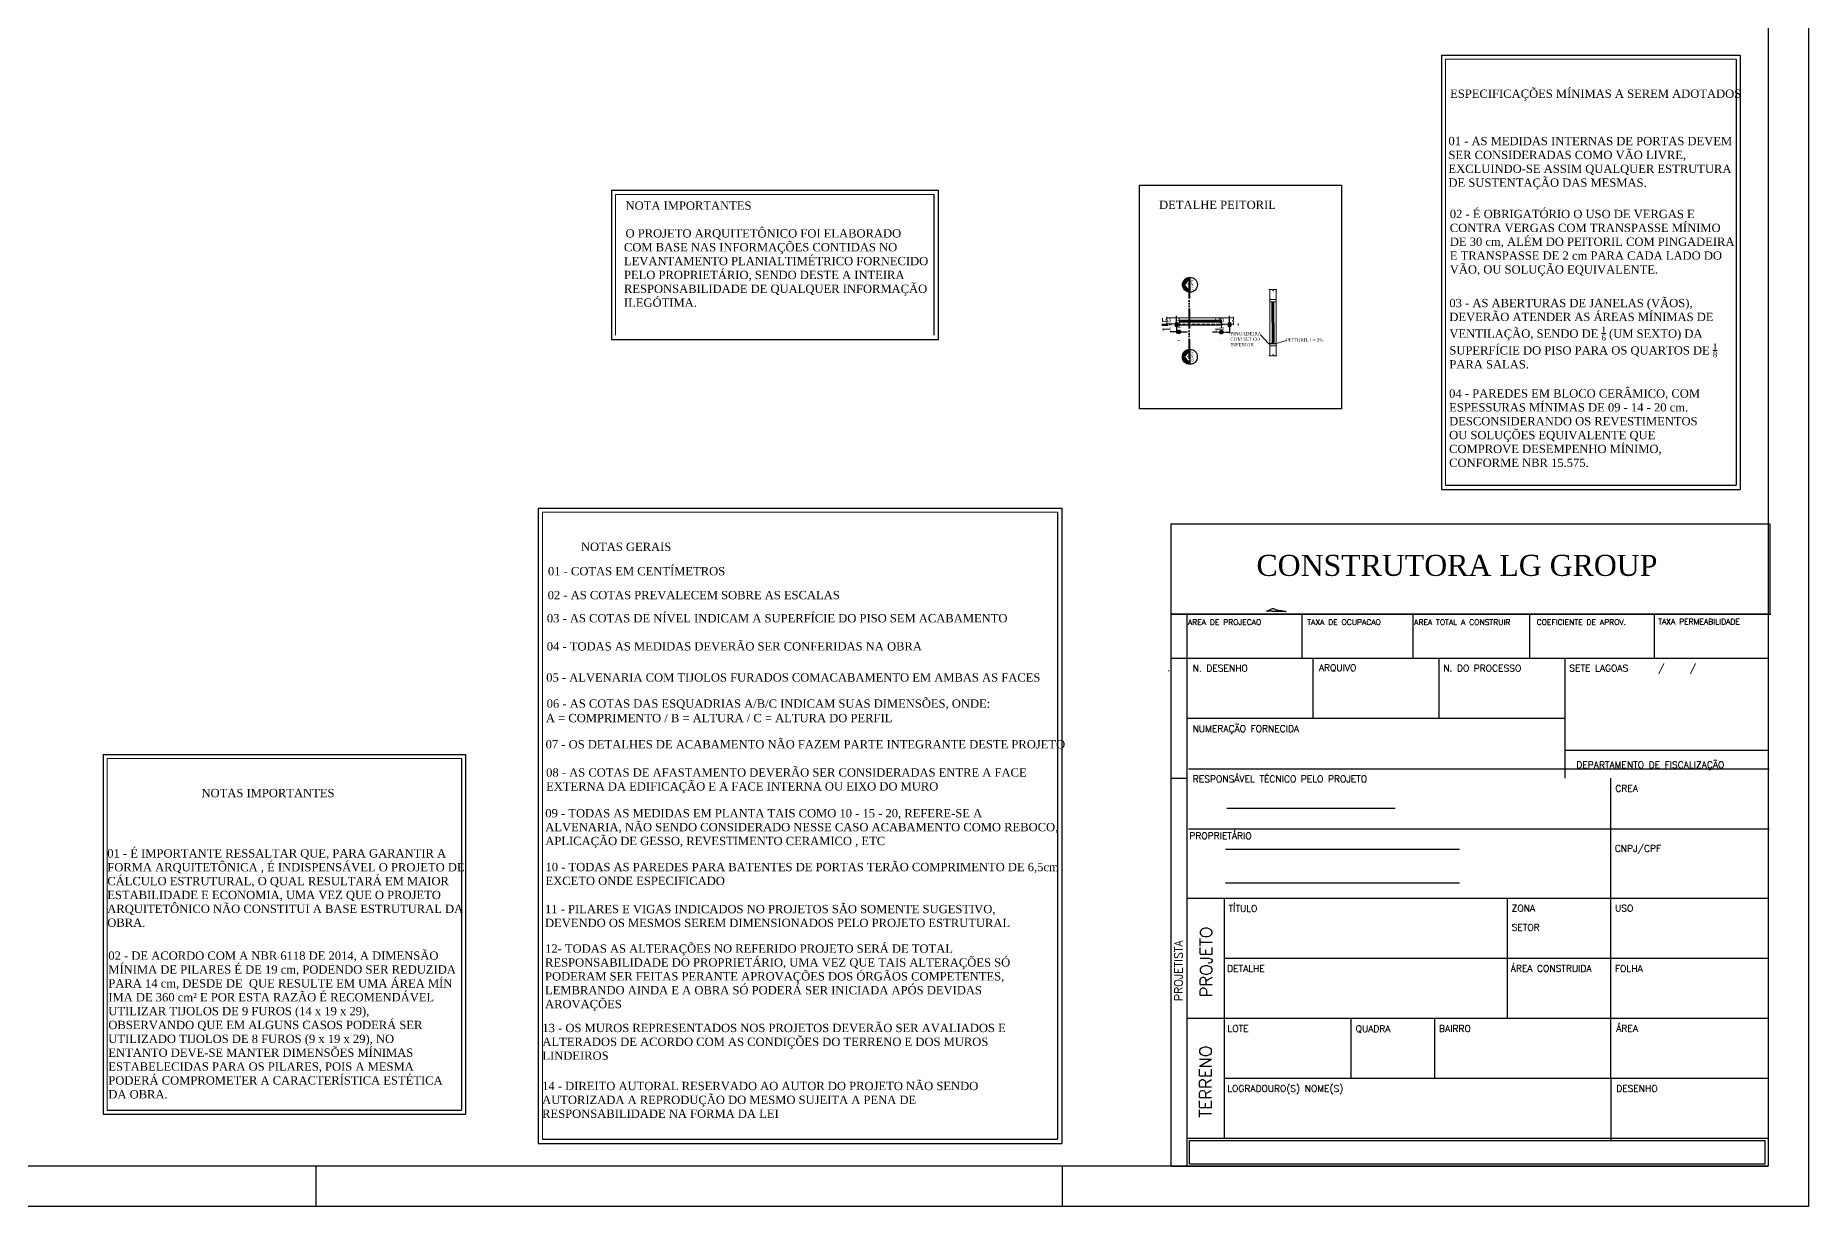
# Model space of a CAD drawing. Header units: inches. Extents: x 580771 to 691655, y 7719261 to 7829530.
# Drawn here: x 689389 to 691521, y 7724421 to 7725830 of the extents above; entities that cross this region are included whole.
import ezdxf

# ---------------------------------------------------------------- set-up
doc = ezdxf.new("R2010")
doc.units = ezdxf.units.IN
doc.header["$MEASUREMENT"] = 0
doc.header["$PDMODE"] = 2
for name, pattern in [('ACAD_ISO06W100', [36, 24, -3, 0, -3, 0, -3, 0, -3]), ('CONTINUO', [0]), ('HIDDEN', [0.375, 0.25, -0.125])]:
    doc.linetypes.add(name, pattern=pattern)
for name, color, linetype in [('02', 2, 'Continuous'), ('ARBOLES', 3, 'Continuous'), ('Fechamento Varanda', 3, 'Continuous'), ('Hachuria - Moveis', 1, 'Continuous'), ('LEGENDA', 2, 'Continuous'), ('LOGO', 246, 'Continuous'), ('P-06', 6, 'Continuous'), ('P02', 2, 'Continuous'), ('P06', 6, 'Continuous'), ('PEN01', 1, 'Continuous'), ('Piso', 55, 'Continuous'), ('PN010', 1, 'Continuous')]:
    doc.layers.add(name, color=color, linetype=linetype)
doc.layers.add('A0 BV', color=7, linetype='Continuous', plot=False)
for name, color, linetype, lineweight in [('Corte Planta', 4, 'ACAD_ISO06W100', 40), ('COTAS', 7, 'Continuous', 0), ('Hachura', 1, 'Continuous', 9), ('Pilares Sub-solo', 7, 'Continuous', 70), ('Pisos Externos', 15, 'Continuous', 9), ('Portas - Janelas', 2, 'Continuous', 20), ('Projeção Janela', 15, 'HIDDEN', 9)]:
    doc.layers.add(name, color=color, linetype=linetype, lineweight=lineweight)
doc.styles.add('R80E50', font='romans.shx', dxfattribs={"height": 10})
doc.styles.add('ROMANS', font='romans', dxfattribs={"height": 0.2})
doc.styles.add('Valéria', font='romantic.ttf', dxfattribs={"height": 10})
doc.dimstyles.new('Cota - 50', dxfattribs={"dimtxt": 10, "dimasz": 5, "dimexe": 10, "dimexo": 20, "dimgap": 5, "dimtad": 1, "dimtxsty": 'Valéria', "dimblk": 'DOT', "dimcen": 0, "dimclrd": 12, "dimclre": 12, "dimclrt": 2, "dimazin": 2, "dimtfac": 1, "dimtix": 1, "dimtmove": 0, "dimatfit": 3, "dimldrblk": 'DOT', "dimfxl": 1, "dimarcsym": 0})

# ---------------------------------------------------------------- blocks, each defined once
blk = doc.blocks.new('A0')
at = {"color": 0}
blk.add_lwpolyline([(2.5, 1), (2.5, 83.1), (117.9, 83.1), (117.9, 1)], close=True, dxfattribs=at)
at = {"layer": 'P02'}
blk.add_lwpolyline([(0, 0), (0, 84.1), (118.9, 84.1), (118.9, 0)], close=True, dxfattribs=at)
for points in [[(81.9, 1), (81.9, 0)], [(100.4, 1), (100.4, 0)]]:
    blk.add_lwpolyline(points, dxfattribs=at)
blk = doc.blocks.new('_DOT')
at = {"color": 0, "linetype": 'ByBlock'}
blk.add_line((-0.5, 0), (-1, 0), dxfattribs=at)
at = {"color": 0, "linetype": 'ByBlock', "const_width": 0.5}
blk.add_lwpolyline([(-0.25, 0, 1), (0.25, 0, 1)], format="xyb", close=True, dxfattribs=at)
blk = doc.blocks.new('*D280')
at = {"color": 12, "lineweight": -2, "transparency": 16777216}
for p, q in [((690758.5, 7725473.2), (690753.5, 7725473.2)), ((690763.5, 7725473.2), (690764.5, 7725473.2)), ((690769.5, 7725473.2), (690774.5, 7725473.2)), ((690763.5, 7725462.6), (690763.5, 7725463.2)), ((690764.5, 7725462.6), (690764.5, 7725463.2))]:
    blk.add_line(p, q, dxfattribs=at)
at = {"layer": 'Defpoints', "color": 0, "transparency": 16777216}
for p in [(690763.5, 7725482.6), (690764.5, 7725482.6), (690764.5, 7725473.2)]:
    blk.add_point(p, dxfattribs=at)
at = {"color": 12, "lineweight": -2, "transparency": 16777216, "xscale": 5, "yscale": 5, "zscale": 5}
blk.add_blockref('_DOT', (690763.5, 7725473.2), dxfattribs=at)
at = {"color": 12, "lineweight": -2, "transparency": 16777216, "xscale": 5, "yscale": 5, "zscale": 5, "rotation": 180}
blk.add_blockref('_DOT', (690764.5, 7725473.2), dxfattribs=at)
at = {"color": 2, "transparency": 16777216, "insert": (690764, 7725483.2), "char_height": 10, "attachment_point": 5, "style": 'Valéria'}
blk.add_mtext('1', dxfattribs=at)
blk = doc.blocks.new('*D281')
at = {"layer": 'Defpoints', "color": 0, "transparency": 16777216}
for p in [(690814.5, 7725482.6), (690815.5, 7725482.6), (690815.5, 7725472.8)]:
    blk.add_point(p, dxfattribs=at)
at = {"layer": 'Portas - Janelas', "color": 12, "lineweight": -2, "transparency": 16777216}
for p, q in [((690809.5, 7725472.8), (690804.5, 7725472.8)), ((690814.5, 7725472.8), (690815.5, 7725472.8)), ((690820.5, 7725472.8), (690825.5, 7725472.8)), ((690814.5, 7725462.6), (690814.5, 7725462.8)), ((690815.5, 7725462.6), (690815.5, 7725462.8))]:
    blk.add_line(p, q, dxfattribs=at)
at = {"layer": 'Portas - Janelas', "color": 12, "lineweight": -2, "transparency": 16777216, "xscale": 5, "yscale": 5, "zscale": 5}
blk.add_blockref('_DOT', (690814.5, 7725472.8), dxfattribs=at)
at = {"layer": 'Portas - Janelas', "color": 12, "lineweight": -2, "transparency": 16777216, "xscale": 5, "yscale": 5, "zscale": 5, "rotation": 180}
blk.add_blockref('_DOT', (690815.5, 7725472.8), dxfattribs=at)
at = {"layer": 'Portas - Janelas', "color": 2, "transparency": 16777216, "insert": (690815, 7725482.8), "char_height": 10, "attachment_point": 5, "style": 'Valéria'}
blk.add_mtext('1', dxfattribs=at)
blk = doc.blocks.new('*D282')
at = {"color": 12, "lineweight": -2, "transparency": 16777216}
for p, q in [((690761.2, 7725487.6), (690761.2, 7725492.6)), ((690743.5, 7725482.6), (690751.2, 7725482.6)), ((690743.5, 7725481.1), (690751.2, 7725481.1)), ((690761.2, 7725482.6), (690761.2, 7725481.1)), ((690761.2, 7725476.1), (690761.2, 7725471.1))]:
    blk.add_line(p, q, dxfattribs=at)
at = {"layer": 'Defpoints', "color": 0, "transparency": 16777216}
for p in [(690761.2, 7725481.1), (690763.5, 7725482.6), (690763.5, 7725481.1)]:
    blk.add_point(p, dxfattribs=at)
at = {"color": 12, "lineweight": -2, "transparency": 16777216, "xscale": 5, "yscale": 5, "zscale": 5}
for p, rotation in [((690761.2, 7725482.6), 270), ((690761.2, 7725481.1), 90)]:
    blk.add_blockref('_DOT', p, dxfattribs=dict(at, rotation=rotation))
at = {"color": 2, "transparency": 16777216, "insert": (690750, 7725481.9), "char_height": 10, "attachment_point": 5, "rotation": 90, "style": 'Valéria'}
blk.add_mtext('1,5', dxfattribs=at)
blk = doc.blocks.new('*D283')
at = {"color": 12, "lineweight": -2, "transparency": 16777216}
for p, q in [((690824.9, 7725487.6), (690824.9, 7725492.6)), ((690824.9, 7725482.6), (690824.9, 7725481.1)), ((690824.9, 7725476.1), (690824.9, 7725471.1)), ((690835.5, 7725482.6), (690834.9, 7725482.6)), ((690835.5, 7725481.1), (690834.9, 7725481.1))]:
    blk.add_line(p, q, dxfattribs=at)
at = {"layer": 'Defpoints', "color": 0, "transparency": 16777216}
for p in [(690815.5, 7725482.6), (690815.5, 7725481.1), (690824.9, 7725481.1)]:
    blk.add_point(p, dxfattribs=at)
at = {"color": 12, "lineweight": -2, "transparency": 16777216, "xscale": 5, "yscale": 5, "zscale": 5}
for p, rotation in [((690824.9, 7725482.6), 270), ((690824.9, 7725481.1), 90)]:
    blk.add_blockref('_DOT', p, dxfattribs=dict(at, rotation=rotation))
at = {"color": 2, "transparency": 16777216, "insert": (690813.8, 7725481.9), "char_height": 10, "attachment_point": 5, "rotation": 90, "style": 'Valéria'}
blk.add_mtext('1,5', dxfattribs=at)

msp = doc.modelspace()

# ---------------------------------------------------------------- hatches: boundary and pattern name
h = msp.add_hatch(color=2)
h.dxf.hatch_style = 1
h.paths.add_polyline_path([(690768.347, 7725529.803, 0.38184073), (690776.312, 7725520.894), (690776.312, 7725522.091), (690770.381, 7725529.838), (690776.312, 7725537.36), (690776.312, 7725538.712, 0.38184073)])
h = msp.add_hatch(color=2)
h.dxf.hatch_style = 1
h.paths.add_polyline_path([(690776.165, 7725450.711), (690776.165, 7725452.063, 0.38184073), (690768.2, 7725443.154, 0.38184073), (690776.165, 7725434.245), (690776.165, 7725435.442), (690770.234, 7725443.189)])

# ---------------------------------------------------------------- linework, layer by layer
for p, q in [((691079.622, 7725806.058), (691438.939, 7725806.058)), ((691079.622, 7725806.058), (691079.622, 7725283.765)), ((691438.939, 7725806.058), (691438.939, 7725283.765)), ((690081.742, 7725643.454), (690474.938, 7725643.454)), ((690081.742, 7725643.454), (690081.742, 7725464.075)), ((690474.938, 7725464.075), (690474.938, 7725643.454)), ((690776.312, 7725537.36), (690770.381, 7725529.838)), ((690776.312, 7725538.768), (690776.312, 7725537.36)), ((690770.381, 7725529.838), (690776.312, 7725522.091)), ((690081.742, 7725464.075), (690474.938, 7725464.075)), ((690776.165, 7725450.711), (690770.234, 7725443.189)), ((690776.165, 7725452.119), (690776.165, 7725450.711)), ((690770.234, 7725443.189), (690776.165, 7725435.442)), ((691079.622, 7725283.765), (691438.939, 7725283.765)), ((689993.615, 7725261.295), (690623.141, 7725261.295)), ((689993.615, 7725261.295), (689993.615, 7724497.356)), ((690623.141, 7725261.295), (690623.141, 7724497.356)), ((689470.492, 7724965.182), (689906.209, 7724965.182)), ((689470.492, 7724965.182), (689470.492, 7724532.343)), ((689906.209, 7724965.182), (689906.209, 7724532.343)), ((689993.615, 7724497.356), (690623.141, 7724497.356))]:
    msp.add_line(p, q)
msp.add_lwpolyline([(690716.779, 7725649.519), (690959.332, 7725649.519), (690959.332, 7725380.52), (690716.779, 7725380.52)], close=True)
at = {"color": 54, "linetype": 'CONTINUO', "elevation": -634.842, "flags": 128}
msp.add_lwpolyline([(690751.38, 7725065.371), (690752.142, 7725065.898)], dxfattribs=at)
at = {"layer": '02'}
for p, q in [((690911.805, 7725133.773), (690911.805, 7725080.83)), ((691045.217, 7725133.773), (691045.217, 7725080.83)), ((691185.619, 7725133.773), (691185.619, 7725080.83)), ((691335.589, 7725133.773), (691335.589, 7725080.83))]:
    msp.add_line(p, q, dxfattribs=at)
at = {"layer": 'A0 BV'}
msp.add_line((689470.492, 7724532.343), (689906.209, 7724532.343), dxfattribs=at)
at = {"layer": 'ARBOLES'}
for p, q in [((690777.312, 7725538.768), (690777.312, 7725520.838)), ((690777.165, 7725452.119), (690777.165, 7725434.189))]:
    msp.add_line(p, q, dxfattribs=at)
for centre in [(690777.312, 7725529.803), (690777.165, 7725443.154)]:
    msp.add_circle(centre, 8.965, dxfattribs=at)
at = {"layer": 'Corte Planta'}
msp.add_line((690776.312, 7725537.36), (690776.312, 7725434.3), dxfattribs=at)
at = {"layer": 'COTAS', "color": 1}
for p, q in [((691084.622, 7725801.058), (691433.939, 7725801.058)), ((691084.622, 7725801.058), (691084.622, 7725288.765)), ((690086.742, 7725638.454), (690469.938, 7725638.454)), ((690086.742, 7725638.454), (690086.742, 7725469.075)), ((689998.615, 7725256.295), (690618.141, 7725256.295)), ((689998.615, 7725256.295), (689998.615, 7724502.356)), ((689475.492, 7724960.182), (689901.209, 7724960.182)), ((689475.492, 7724960.182), (689475.492, 7724537.343))]:
    msp.add_line(p, q, dxfattribs=at)
at = {"layer": 'Hachura'}
for p, q in [((690875.934, 7725509.223), (690875.937, 7725508.21)), ((690877.685, 7725508.965), (690876.185, 7725508.96)), ((690876.185, 7725508.96), (690876.187, 7725508.21)), ((690876.435, 7725508.961), (690876.572, 7725459.461)), ((690877.435, 7725508.964), (690877.572, 7725459.464)), ((690877.685, 7725508.965), (690877.687, 7725508.215)), ((690877.934, 7725509.223), (690877.937, 7725508.215)), ((690764.523, 7725487.221), (690765.531, 7725487.224)), ((690764.523, 7725485.221), (690765.537, 7725485.224)), ((690764.782, 7725486.972), (690765.532, 7725486.974)), ((690764.782, 7725486.972), (690764.786, 7725485.472)), ((690764.783, 7725486.722), (690814.283, 7725486.859)), ((690764.786, 7725485.722), (690814.285, 7725485.859)), ((690764.786, 7725485.472), (690765.536, 7725485.474))]:
    msp.add_line(p, q, dxfattribs=at)
at = {"layer": 'Hachuria - Moveis'}
for p, q in [((690814.523, 7725487.36), (690813.531, 7725487.357)), ((690814.282, 7725487.109), (690813.532, 7725487.107)), ((690814.286, 7725485.609), (690813.536, 7725485.607)), ((690814.523, 7725485.36), (690813.537, 7725485.357)), ((690814.282, 7725487.109), (690814.286, 7725485.609)), ((690876.073, 7725459.223), (690876.07, 7725460.21)), ((690876.322, 7725459.461), (690876.32, 7725460.211)), ((690877.822, 7725459.465), (690876.322, 7725459.461)), ((690877.822, 7725459.465), (690877.82, 7725460.215)), ((690878.073, 7725459.223), (690878.07, 7725460.216))]:
    msp.add_line(p, q, dxfattribs=at)
at = {"layer": 'LEGENDA', "color": 2}
for p, q in [((690754.564, 7724469.976), (690754.564, 7725133.773)), ((690754.564, 7725133.773), (690770.445, 7725133.773)), ((690754.564, 7724936.534), (690773.803, 7724936.534))]:
    msp.add_line(p, q, dxfattribs=at)
at = {"layer": 'LEGENDA', "color": 5}
for p, q in [((690754.564, 7725133.773), (691466.109, 7725133.773)), ((690754.564, 7725133.773), (691475.788, 7725133.773)), ((690773.803, 7724469.976), (690773.803, 7725133.773)), ((690754.564, 7725080.83), (691472.036, 7725080.83)), ((690770.609, 7725080.83), (691352.913, 7725080.83)), ((690775.73, 7724947.691), (691473.963, 7724947.691)), ((690777.656, 7724947.691), (691473.963, 7724947.691)), ((690773.803, 7724792.238), (691472.036, 7724792.238)), ((690818.802, 7724503.645), (690818.802, 7724792.238)), ((690773.803, 7724647.942), (691472.036, 7724647.942)), ((690773.803, 7724503.645), (691472.036, 7724503.645)), ((690754.564, 7724469.976), (691472.036, 7724469.976))]:
    msp.add_line(p, q, dxfattribs=at)
at = {"layer": 'LEGENDA', "color": 1}
for p, q in [((690925.314, 7725008.682), (690925.314, 7725080.83)), ((691076.825, 7725008.682), (691076.825, 7725080.83)), ((691228.336, 7724936.534), (691228.336, 7725080.83)), ((690773.803, 7725008.682), (691228.336, 7725008.682)), ((691228.336, 7724970.203), (691472.036, 7724970.203)), ((691283.216, 7724575.793), (691283.216, 7724936.534)), ((690775.73, 7724875.543), (691473.963, 7724875.543)), ((691159.258, 7724647.942), (691159.258, 7724792.238)), ((690818.802, 7724720.09), (691472.036, 7724720.09)), ((690971.114, 7724575.793), (690971.114, 7724647.942)), ((691071.651, 7724575.793), (691071.651, 7724647.942)), ((691283.216, 7724575.793), (691472.036, 7724575.793)), ((690776.689, 7724500.759), (691469.151, 7724500.759)), ((690776.689, 7724472.862), (690776.689, 7724500.759)), ((691469.151, 7724472.862), (691469.151, 7724500.759)), ((690776.689, 7724472.862), (691469.151, 7724472.862))]:
    msp.add_line(p, q, dxfattribs=at)
at = {"layer": 'LEGENDA', "color": 3}
for p, q in [((690818.802, 7724575.793), (691283.216, 7724575.793)), ((691283.216, 7724575.793), (691283.216, 7724500.759))]:
    msp.add_line(p, q, dxfattribs=at)
at = {"layer": 'LOGO', "color": 246}
msp.add_spline([(690869.519, 7725137.209), (690873.938, 7725137.15), (690875.494, 7725137.15), (690877.851, 7725137.068), (690879.407, 7725137.068), (690881.764, 7725136.986), (690884.131, 7725137.068), (690887.147, 7725136.986), (690887.92, 7725137.001), (690889.752, 7725136.904), (690892.462, 7725136.844), (690893.131, 7725136.904), (690892.682, 7725136.986), (690891.661, 7725137.203), (690890.582, 7725137.433), (690887.901, 7725137.821), (690885.705, 7725138.152), (690883.873, 7725138.464), (690881.773, 7725138.811), (690880.075, 7725139.259), (690878.414, 7725140.16), (690877.412, 7725140.693), (690876.687, 7725140.444), (690874.711, 7725139.596), (690873.862, 7725139.249), (690872.764, 7725138.716), (690871.438, 7725138.089), (690870.493, 7725137.588), (690869.519, 7725137.209)], degree=3, dxfattribs=at)
at = {"layer": 'P-06'}
msp.add_line((691474.415, 7725133.773), (690754.564, 7725133.773), dxfattribs=at)
msp.add_lwpolyline([(690754.564, 7725242.253), (691474.415, 7725242.253), (691474.415, 7725133.773), (690754.564, 7725133.773)], close=True, dxfattribs=at)
at = {"layer": 'P06'}
for p in [(690754.564, 7725133.773), (690910.199, 7725133.773)]:
    msp.add_line(p, (691474.415, 7725133.773), dxfattribs=at)
at = {"layer": 'PEN01'}
for p, q in [((690821.839, 7724900.307), (691023.936, 7724900.307)), ((690819.913, 7724851.146), (691101.378, 7724851.146)), ((690819.913, 7724810.842), (691101.378, 7724810.842))]:
    msp.add_line(p, q, dxfattribs=at)
at = {"layer": 'Piso'}
for p, q in [((690875.937, 7725508.21), (690876.07, 7725460.21)), ((690876.187, 7725508.21), (690876.32, 7725460.211)), ((690877.687, 7725508.215), (690877.82, 7725460.215)), ((690877.937, 7725508.215), (690878.07, 7725460.216)), ((690765.531, 7725487.224), (690813.531, 7725487.357)), ((690765.532, 7725486.974), (690813.532, 7725487.107)), ((690765.536, 7725485.474), (690813.536, 7725485.607)), ((690765.537, 7725485.224), (690813.537, 7725485.357))]:
    msp.add_line(p, q, dxfattribs=at)
at = {"layer": 'Pisos Externos'}
for p, q in [((690871.823, 7725459.226), (690862.408, 7725469.244)), ((690880.316, 7725458.971), (690893.128, 7725462.64))]:
    msp.add_line(p, q, dxfattribs=at)
at = {"layer": 'PN010'}
for p, q in [((691433.939, 7725801.058), (691433.939, 7725288.765)), ((690469.938, 7725469.075), (690469.938, 7725638.454)), ((691084.622, 7725288.765), (691433.939, 7725288.765)), ((690618.141, 7725256.295), (690618.141, 7724502.356)), ((689901.209, 7724960.182), (689901.209, 7724537.343)), ((689475.492, 7724537.343), (689901.209, 7724537.343)), ((689998.615, 7724502.356), (690618.141, 7724502.356))]:
    msp.add_line(p, q, dxfattribs=at)
at = {"layer": 'Portas - Janelas'}
for p, q in [((690873.342, 7725524.223), (690872.342, 7725524.226)), ((690873.337, 7725509.225), (690873.342, 7725524.225)), ((690876.432, 7725524.223), (690873.342, 7725524.223)), ((690877.038, 7725522.692), (690876.432, 7725524.223)), ((690878.047, 7725524.223), (690877.038, 7725522.692)), ((690880.825, 7725524.223), (690878.047, 7725524.223)), ((690880.823, 7725459.223), (690880.825, 7725524.223)), ((690880.825, 7725524.223), (690881.825, 7725524.223)), ((690873.323, 7725459.223), (690873.325, 7725509.223)), ((690880.825, 7725509.223), (690873.337, 7725509.225)), ((690880.826, 7725512.223), (690873.338, 7725512.225)), ((690764.521, 7725482.625), (690749.521, 7725482.629)), ((690749.524, 7725482.629), (690749.521, 7725481.629)), ((690749.524, 7725490.113), (690749.524, 7725491.113)), ((690814.524, 7725490.11), (690749.524, 7725490.113)), ((690749.524, 7725490.113), (690749.524, 7725487.334)), ((690749.524, 7725487.334), (690751.054, 7725486.325)), ((690751.054, 7725486.325), (690749.524, 7725485.72)), ((690749.524, 7725485.72), (690749.524, 7725482.629)), ((690763.523, 7725482.625), (690763.523, 7725481.112)), ((690763.523, 7725481.125), (690815.523, 7725481.125)), ((690764.524, 7725490.112), (690764.521, 7725482.625)), ((690814.524, 7725490.11), (690814.521, 7725482.61)), ((690814.521, 7725482.61), (690829.521, 7725482.606)), ((690814.524, 7725490.11), (690829.524, 7725490.106)), ((690815.523, 7725482.61), (690815.523, 7725481.125)), ((690829.524, 7725487.327), (690827.993, 7725486.318)), ((690827.993, 7725486.318), (690829.524, 7725485.713)), ((690829.524, 7725482.622), (690829.521, 7725481.606)), ((690829.524, 7725490.106), (690829.524, 7725491.106)), ((690829.524, 7725490.106), (690829.524, 7725487.327)), ((690829.524, 7725485.713), (690829.524, 7725482.622)), ((690880.823, 7725459.223), (690871.823, 7725459.226)), ((690871.823, 7725459.226), (690871.823, 7725458.726)), ((690880.823, 7725458.723), (690871.823, 7725458.726)), ((690873.323, 7725458.725), (690873.318, 7725444.225)), ((690880.822, 7725456.223), (690873.322, 7725456.225)), ((690873.323, 7725459.225), (690873.323, 7725459.223)), ((690880.823, 7725459.223), (690880.818, 7725444.223)), ((690873.334, 7725444.223), (690872.318, 7725444.226)), ((690876.425, 7725444.223), (690873.334, 7725444.223)), ((690877.031, 7725445.754), (690876.425, 7725444.223)), ((690878.04, 7725444.223), (690877.031, 7725445.754)), ((690880.818, 7725444.223), (690878.04, 7725444.223)), ((690880.818, 7725444.223), (690881.818, 7725444.223))]:
    msp.add_line(p, q, dxfattribs=at)
at = {"layer": 'Projeção Janela'}
msp.add_line((690814.523, 7725482.61), (690764.523, 7725482.612), dxfattribs=at)

# ---------------------------------------------------------------- block references
at = {"xscale": 48.51000000000931, "yscale": 48.51000000000931, "zscale": 48.51000000000931}
msp.add_blockref('A0', (685753.267, 7724421.466), dxfattribs=at)

# ---------------------------------------------------------------- texts
at = {"layer": 'COTAS', "color": 1, "char_height": 10, "attachment_point": 1, "style": 'Valéria'}
for s, width, heights, insert in [('02 - É OBRIGATÓRIO O USO DE VERGAS E CONTRA VERGAS COM TRANSPASSE MÍNIMO DE 30 cm, ALÉM DO PEITORIL COM PINGADEIRA E TRANSPASSE DE 2 cm PARA CADA LADO DO VÃO, OU SOLUÇÃO EQUIVALENTE.', 342.51137, [112.226], (691089.762, 7725619.897)), ('\\A1;03 - AS ABERTURAS DE JANELAS (VÃOS), DEVERÃO ATENDER AS ÁREAS MÍNIMAS DE VENTILAÇÃO, SENDO DE {\\H0.7x;\\S1/6;} (UM SEXTO) DA SUPERFÍCIE DO PISO PARA OS QUARTOS DE {\\H0.7x;\\S1/8;} PARA SALAS.', 321.38794, [89.633], (691089.221, 7725512.818)), ('04 - PAREDES EM BLOCO CERÂMICO, COM ESPESSURAS MÍNIMAS DE 09 - 14 - 20 cm. DESCONSIDERANDO OS REVESTIMENTOS OU SOLUÇÕES EQUIVALENTE QUE COMPROVE DESEMPENHO MÍNIMO, CONFORME NBR 15.575.', 307.03853, [132.806], (691088.954, 7725404.107)), ('02 - AS COTAS PREVALECEM SOBRE AS ESCALAS', 996.56289, [18.016], (690004.993, 7725161.698)), ('03 - AS COTAS DE NÍVEL INDICAM A SUPERFÍCIE DO PISO SEM ACABAMENTO', 1115.3441, [23.333], (690004.025, 7725133.873)), ('04 - TODAS AS MEDIDAS DEVERÃO SER CONFERIDAS NA OBRA', 1010.54769, [0], (690003.955, 7725100.06)), ('05 - ALVENARIA COM TIJOLOS FURADOS COMACABAMENTO EM AMBAS AS FACES', 999.89273, [22.175], (690003.262, 7725062.613)), ('06 - AS COTAS DAS ESQUADRIAS A/B/C INDICAM SUAS DIMENSÕES, ONDE:  ', 1004.61349, [24.094], (690003.818, 7725031.225)), ('A = COMPRIMENTO / B = ALTURA / C = ALTURA DO PERFIL', 1001.37326, [32.995], (690002.862, 7725013.828)), ('07 - OS DETALHES DE ACABAMENTO NÃO FAZEM PARTE INTEGRANTE DESTE PROJETO', 1012.02586, [28.635], (690002.517, 7724982.323)), ('08 - AS COTAS DE AFASTAMENTO DEVERÃO SER CONSIDERADAS ENTRE A FACE EXTERNA DA EDIFICAÇÃO E A FACE INTERNA OU EIXO DO MURO', 622.09133, [69.212], (690003.168, 7724948.355)), ('09 - TODAS AS MEDIDAS EM PLANTA TAIS COMO 10 - 15 - 20, REFERE-SE A ALVENARIA, NÃO SENDO CONSIDERADO NESSE CASO ACABAMENTO COMO REBOCO, APLICAÇÃO DE GESSO, REVESTIMENTO CERAMICO , ETC', 616.16342, [73.5], (690002.157, 7724899.38)), ('10 - TODAS AS PAREDES PARA BATENTES DE PORTAS TERÃO COMPRIMENTO DE 6,5cm EXCETO ONDE ESPECIFICADO', 636.89908, [63.535], (690002.397, 7724834.695)), ('11 - PILARES E VIGAS INDICADOS NO PROJETOS SÃO SOMENTE SUGESTIVO, DEVENDO OS MESMOS SEREM DIMENSIONADOS PELO PROJETO ESTRUTURAL', 611.54533, [57.247], (690001.803, 7724784.166)), ('02 - DE ACORDO COM A NBR 6118 DE 2014, A DIMENSÃO MÍNIMA DE PILARES É DE 19 cm, PODENDO SER REDUZIDA PARA 14 cm, DESDE DE  QUE RESULTE EM UMA ÁREA MÍN\\PIMA DE 360 cm² E POR ESTA RAZÃO É RECOMENDÁVEL UTILIZAR TIJOLOS DE 9 FUROS (14 x 19 x 29), OBSERVANDO QUE EM ALGUNS CASOS PODERÁ SER UTILIZADO TIJOLOS DE 8 FUROS (9 x 19 x 29), NO ENTANTO DEVE-SE MANTER DIMENSÕES MÍNIMAS ESTABELECIDAS PARA OS PILARES, POIS A MESMA PODERÁ COMPROMETER A CARACTERÍSTICA ESTÉTICA DA OBRA.', 417.19414, [211.931], (689476.736, 7724728.156)), ('12- TODAS AS ALTERAÇÕES NO REFERIDO PROJETO SERÁ DE TOTAL RESPONSABILIDADE DO PROPRIETÁRIO, UMA VEZ QUE TAIS ALTERAÇÕES SÓ PODERAM SER FEITAS PERANTE APROVAÇÕES DOS ÓRGÃOS COMPETENTES, LEMBRANDO AINDA E A OBRA SÓ PODERÁ SER INICIADA APÓS DEVIDAS AROVAÇÕES', 612.38722, [102.714], (690001.849, 7724736.633)), ('13 - OS MUROS REPRESENTADOS NOS PROJETOS DEVERÃO SER AVALIADOS E ALTERADOS DE ACORDO COM AS CONDIÇÕES DO TERRENO E DOS MUROS LINDEIROS', 595.84889, [55.367], (689998.615, 7724641.22)), ('14 - DIREITO AUTORAL RESERVADO AO AUTOR DO PROJETO NÃO SENDO AUTORIZADA A REPRODUÇÃO DO MESMO SUJEITA A PENA DE RESPONSABILIDADE NA FORMA DA LEI', 592.09592, [64.568], (689998.327, 7724571.414))]:
    msp.add_mtext_dynamic_manual_height_columns(s, width=width, gutter_width=25, heights=heights, dxfattribs=dict(at, insert=insert))
at = {"layer": 'Fechamento Varanda', "char_height": 2.5, "attachment_point": 1, "rotation": 89.113871, "style": 'Valéria'}
for s, insert in [('CORTE', (690778.883, 7725523.729)), ('\\A1;A', (690773.132, 7725529.254)), ('\\A1;A', (690773.239, 7725442.187)), ('CORTE', (690778.736, 7725437.08))]:
    msp.add_mtext(s, dxfattribs=dict(at, insert=insert))
at = {"layer": 'LEGENDA', "color": 2, "style": 'R80E50'}
for s, height, p in [('AREA DE PROJECAO', 6.68547, (690774.825, 7725120.784)), ('TAXA DE OCUPACAO', 6.68547, (690918.295, 7725120.784)), ('AREA TOTAL A CONSTRUIR', 6.68547, (691046.828, 7725120.762)), ('COEFICIENTE DE APROV.', 6.68547, (691194.24, 7725120.784)), ('TAXA PERMEABILIDADE', 6.68547, (691340.268, 7725121.33)), ('N. DESENHO', 8.0165, (690780.557, 7725064.617)), ('ARQUIVO', 8.0165, (690932.4, 7725065.365)), ('N. DO PROCESSO', 8.01646, (691081.845, 7725064.778)), ('SETE LAGOAS     /     / ', 8.01646, (691233.487, 7725064.828)), ('NUMERAÇÃO FORNECIDA', 8.01646, (690780.418, 7724992.033)), ('RESPONSÁVEL TÉCNICO PELO PROJETO', 8.01646, (690780.785, 7724931.535)), ('DEPARTAMENTO DE FISCALIZAÇÃO', 8.01646, (691241.875, 7724948.551)), ('CREA', 8.0165, (691288.811, 7724920.229)), ('PROPRIETÁRIO', 8.01646, (690776.596, 7724863.204)), ('CNPJ/CPF', 8.0165, (691288.193, 7724848.115)), ('TÍTULO', 8.0165, (690823.685, 7724775.814)), ('ZONA', 8.0165, (691164.234, 7724776.052)), ('USO', 8.0165, (691288.485, 7724776.093)), ('SETOR', 8.0165, (691164.234, 7724753.052)), ('DETALHE', 8.0165, (690822.061, 7724703.585)), ('ÁREA CONSTRUIDA', 8.01646, (691163.019, 7724703.784)), ('FOLHA', 8.0165, (691288.368, 7724703.486)), ('LOTE', 8.0165, (690822.392, 7724631.372)), ('BAIRRO', 8.0165, (691076.825, 7724631.453)), ('ÁREA', 8.0165, (691289.922, 7724631.607)), ('QUADRA', 8.0165, (690976.523, 7724631.249)), ('LOGRADOURO(S) NOME(S)', 8.01646, (690822.169, 7724559.348)), ('DESENHO', 8.0165, (691289.922, 7724559.458))]:
    msp.add_text(s, height=height, dxfattribs=at).set_placement(p)
at = {"layer": 'LEGENDA', "color": 4, "style": 'ROMANS'}
for s, p in [('PROJETO', (690803.936, 7724673.116)), ('TERRENO', (690803.369, 7724528.335))]:
    msp.add_text(s, height=14.4296, rotation=90, dxfattribs=at).set_placement(p)
at = {"layer": 'LEGENDA', "color": 2, "style": 'ROMANS'}
msp.add_text('PROJETISTA', height=9.6197, rotation=90, dxfattribs=at).set_placement((690768.318, 7724668.408))
at = {"layer": 'Pilares Sub-solo', "color": 7, "attachment_point": 1, "style": 'Valéria'}
for s, width, heights, insert, char_height in [('\\pxi1.1899;{\\C1;ESPECIFICAÇÕES MÍNIMAS A SEREM ADOTADOS}', 782.7797, [24.271], (691078.296, 7725764.524), 10), ('{\\C1;01 - AS MEDIDAS INTERNAS DE PORTAS DEVEM SER CONSIDERADAS COMO VÃO LIVRE, EXCLUINDO-SE ASSIM QUALQUER ESTRUTURA DE SUSTENTAÇÃO DAS MESMAS.}', 343.96516, [72.985], (691088.136, 7725707.599), 10), ('\\pxi1.1899;{\\C1;NOTA IMPORTANTES\\P\\P\\pi0.1899,l1;O PROJETO ARQUITETÔNICO FOI ELABORADO COM BASE NAS INFORMAÇÕES CONTIDAS NO LEVANTAMENTO PLANIALTIMÉTRICO FORNECIDO PELO PROPRIETÁRIO, SENDO DESTE A INTEIRA RESPONSABILIDADE DE QUALQUER INFORMAÇÃO ILEGÓTIMA.}', 375.05404, [152.949], (690086.742, 7725629.984), 10), ('{\\C1;DETALHE PEITORIL}', 431.34833, [4.505], (690740.177, 7725630.888), 10), ('{\\C1;PINGADEIRA COM SULCO INFERIOR}', 44.50019, [40.592], (690825.877, 7725473.069), 4), ('{\\C1;PEITORIL i = 2%}', 431.34833, [4.505], (690892.83, 7725465.288), 4), ('\\pxi1.1899;{\\C1;NOTAS GERAIS}', 782.7797, [24.271], (690033.096, 7725219.761), 10), ('{\\C1;CONSTRUTORA LG GROUP}', 782.7797, [24.271], (690857.245, 7725205.064), 25.3125), ('{\\C1;01 - COTAS EM CENTÍMETROS}', 977.61883, [0], (690005.311, 7725190.429), 10), ('\\pxi1.1899;{\\C1;NOTAS IMPORTANTES}', 782.7797, [24.271], (689576.85, 7724923.649), 10), ('{\\C1;01 - É IMPORTANTE RESSALTAR QUE, PARA GARANTIR A FORMA ARQUITETÔNICA , É INDISPENSÁVEL O PROJETO DE CÁLCULO ESTRUTURAL, O QUAL RESULTARÁ EM MAIOR ESTABILIDADE E ECONOMIA, UMA VEZ QUE O PROJETO ARQUITETÔNICO NÃO CONSTITUI A BASE ESTRUTURAL DA OBRA. }', 438.26369, [133.041], (689475.492, 7724851.119), 10)]:
    msp.add_mtext_dynamic_manual_height_columns(s, width=width, gutter_width=25, heights=heights, dxfattribs=dict(at, insert=insert, char_height=char_height))

# ---------------------------------------------------------------- dimensions: what is measured, and where the dimension line sits
for base, p1, p2, picture, middle in [((690761.17, 7725481.125), (690763.523, 7725482.625), (690763.523, 7725481.125), '*D282', (690750.024, 7725481.875)), ((690824.934, 7725481.11), (690815.523, 7725482.61), (690815.523, 7725481.11), '*D283', (690813.787, 7725481.86))]:
    dim = msp.add_linear_dim(base=base, p1=p1, p2=p2, angle=90, dimstyle='Cota - 50')
    dim.commit()
    dim.dimension.update_dxf_attribs({"geometry": picture, "text_midpoint": middle})
dim = msp.add_linear_dim(base=(690764.521, 7725473.24), p1=(690763.523, 7725482.625), p2=(690764.521, 7725482.625), dimstyle='Cota - 50')
dim.commit()
dim.dimension.update_dxf_attribs({"geometry": '*D280', "text_midpoint": (690764.022, 7725483.24)})
at = {"layer": 'Portas - Janelas'}
dim = msp.add_linear_dim(base=(690815.523, 7725472.79), p1=(690814.521, 7725482.61), p2=(690815.523, 7725482.61), dimstyle='Cota - 50', dxfattribs=at)
dim.commit()
dim.dimension.update_dxf_attribs({"geometry": '*D281', "text_midpoint": (690815.022, 7725482.79)})

doc.saveas('drawing.dxf')
